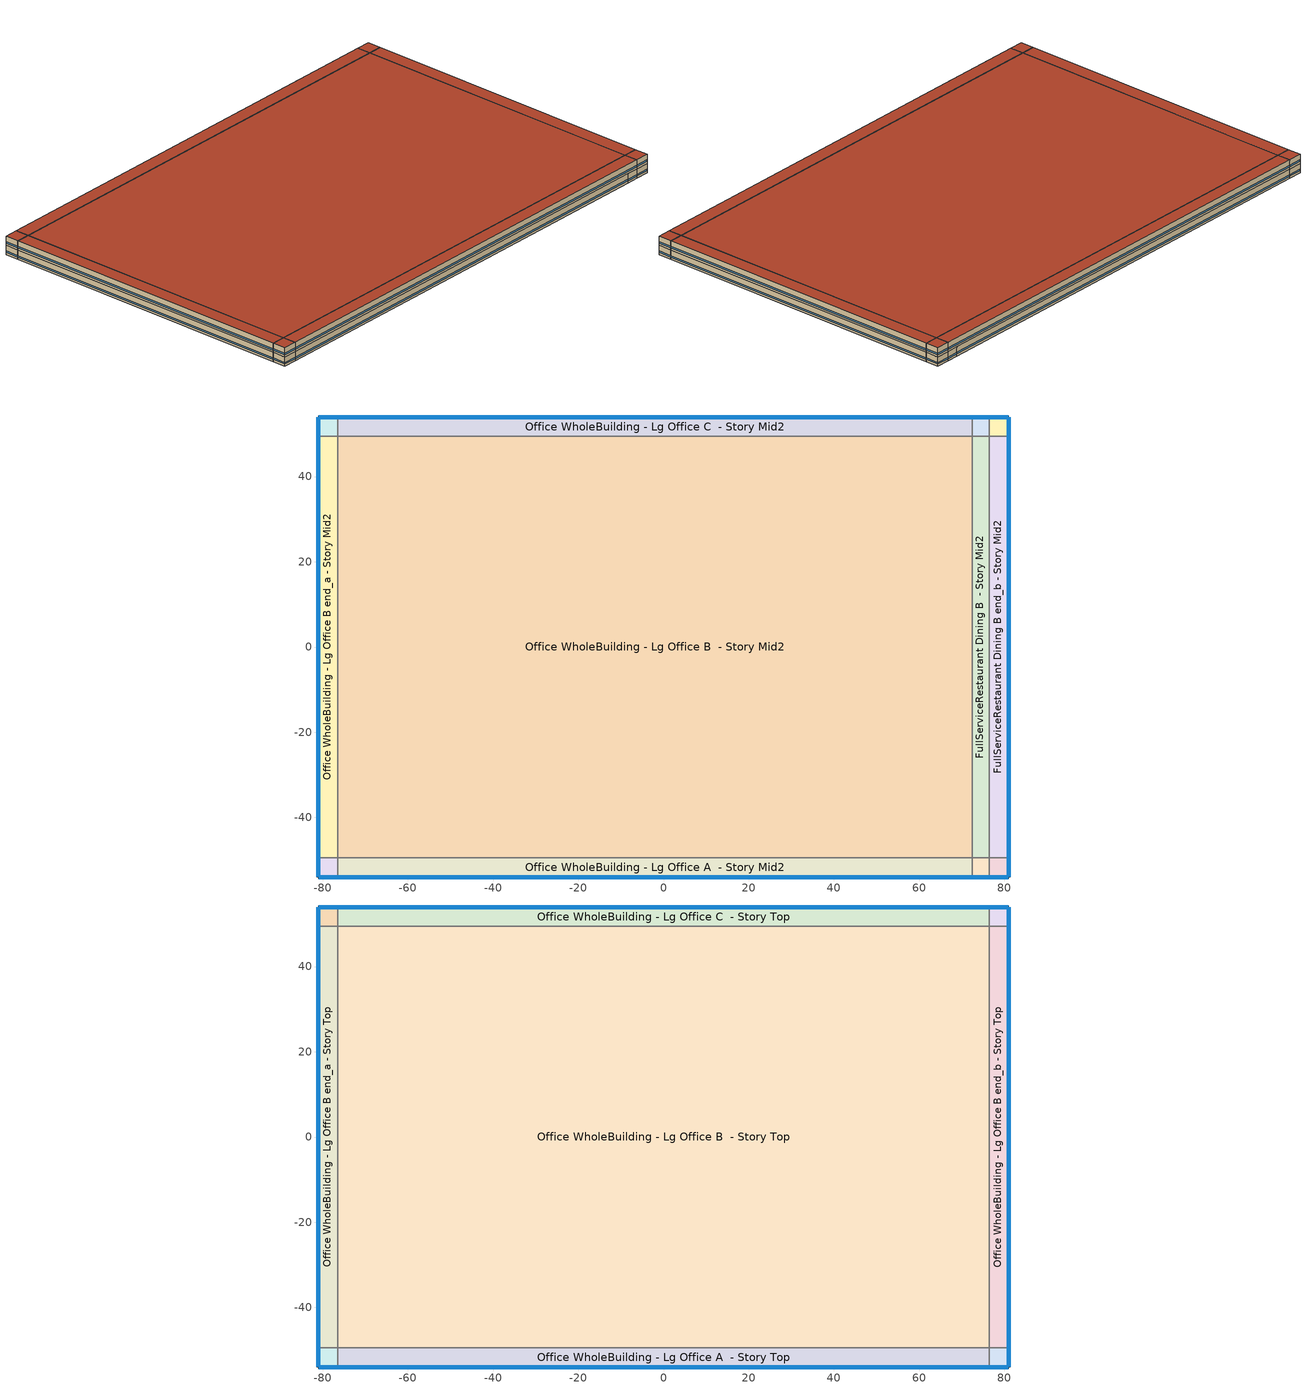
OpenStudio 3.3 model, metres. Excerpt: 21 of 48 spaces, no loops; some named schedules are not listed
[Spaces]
Office WholeBuilding - Lg Office A end_a - Story Mid2
 floor adiabatic (Typical Interior Floor): -80.94,-53.96 -80.94,-49.39 -76.37,-49.39 -76.37,-53.96 z6.1
 wall outside: -80.94,-49.39 -80.94,-53.96 -76.37,-53.96 z6.1:9.14
 wall to Office WholeBuilding - Lg Office B end_a - Story Mid2: -76.37,-49.39 -80.94,-49.39 z6.1:9.14
 wall to Office WholeBuilding - Lg Office A  - Story Mid2: -76.37,-53.96 -76.37,-49.39 z6.1:9.14
 window: -80.94,-49.41 -80.94,-53.93 / -80.91,-53.96 -76.39,-53.96 z6.86:7.32
 ceiling adiabatic (Typical Interior Ceiling): -76.37,-53.96 -76.37,-49.39 -80.94,-49.39 -80.94,-53.96 z9.14
Office WholeBuilding - Lg Office B end_a - Story Mid2
 floor adiabatic (Typical Interior Floor): -80.94,-49.39 -80.94,49.39 -76.37,49.39 -76.37,-49.39 z6.1
 wall outside: -80.94,49.39 -80.94,-49.39 z6.1:9.14
 wall to Office WholeBuilding - Lg Office C end_a - Story Mid2: -76.37,49.39 -80.94,49.39 z6.1:9.14
 wall to Office WholeBuilding - Lg Office B  - Story Mid2: -76.37,-49.39 -76.37,49.39 z6.1:9.14
 window: -80.94,49.36 -80.94,-49.36 z6.86:7.32
 ceiling adiabatic (Typical Interior Ceiling): -76.37,-49.39 -76.37,49.39 -80.94,49.39 -80.94,-49.39 z9.14
Office WholeBuilding - Lg Office C end_a - Story Mid2
 floor adiabatic (Typical Interior Floor): -80.94,49.39 -80.94,53.96 -76.37,53.96 -76.37,49.39 z6.1
 wall outside: -76.37,53.96 -80.94,53.96 -80.94,49.39 z6.1:9.14
 wall to Office WholeBuilding - Lg Office C  - Story Mid2: -76.37,49.39 -76.37,53.96 z6.1:9.14
 window: -80.94,53.93 -80.94,49.41 / -76.39,53.96 -80.91,53.96 z6.86:7.32
 ceiling adiabatic (Typical Interior Ceiling): -76.37,49.39 -76.37,53.96 -80.94,53.96 -80.94,49.39 z9.14
Office WholeBuilding - Lg Office A  - Story Mid2
 floor adiabatic (Typical Interior Floor): -76.37,-53.96 -76.37,-49.39 72.43,-49.39 72.43,-53.96 z6.1
 wall outside: -76.37,-53.96 72.43,-53.96 z6.1:9.14
 wall to Office WholeBuilding - Lg Office B  - Story Mid2: 72.43,-49.39 -76.37,-49.39 z6.1:9.14
 wall to FullServiceRestaurant Dining A  - Story Mid2: 72.43,-53.96 72.43,-49.39 z6.1:9.14
 window: -76.34,-53.96 72.4,-53.96 z6.86:7.32
 ceiling adiabatic (Typical Interior Ceiling): 72.43,-53.96 72.43,-49.39 -76.37,-49.39 -76.37,-53.96 z9.14
Office WholeBuilding - Lg Office B  - Story Mid2
 floor adiabatic (Typical Interior Floor): -76.37,-49.39 -76.37,49.39 72.43,49.39 72.43,-49.39 z6.1
 wall to Office WholeBuilding - Lg Office C  - Story Mid2: 72.43,49.39 -76.37,49.39 z6.1:9.14
 wall to FullServiceRestaurant Dining B  - Story Mid2: 72.43,-49.39 72.43,49.39 z6.1:9.14
 ceiling adiabatic (Typical Interior Ceiling): 72.43,-49.39 72.43,49.39 -76.37,49.39 -76.37,-49.39 z9.14
Office WholeBuilding - Lg Office C  - Story Mid2
 floor adiabatic (Typical Interior Floor): -76.37,49.39 -76.37,53.96 72.43,53.96 72.43,49.39 z6.1
 wall outside: 72.43,53.96 -76.37,53.96 z6.1:9.14
 wall to FullServiceRestaurant Dining C  - Story Mid2: 72.43,49.39 72.43,53.96 z6.1:9.14
 window: 72.4,53.96 -76.34,53.96 z6.86:7.32
 ceiling adiabatic (Typical Interior Ceiling): 72.43,49.39 72.43,53.96 -76.37,53.96 -76.37,49.39 z9.14
FullServiceRestaurant Dining A  - Story Mid2
 floor adiabatic (Typical Interior Floor): 72.43,-53.96 72.43,-49.39 76.37,-49.39 76.37,-53.96 z6.1
 wall outside: 72.43,-53.96 76.37,-53.96 z6.1:9.14
 wall to FullServiceRestaurant Dining B  - Story Mid2: 76.37,-49.39 72.43,-49.39 z6.1:9.14
 wall to FullServiceRestaurant Dining A end_b - Story Mid2: 76.37,-53.96 76.37,-49.39 z6.1:9.14
 window: 72.45,-53.96 76.34,-53.96 z6.86:7.32
 ceiling adiabatic (Typical Interior Ceiling): 76.37,-53.96 76.37,-49.39 72.43,-49.39 72.43,-53.96 z9.14
FullServiceRestaurant Dining B  - Story Mid2
 floor adiabatic (Typical Interior Floor): 72.43,-49.39 72.43,49.39 76.37,49.39 76.37,-49.39 z6.1
 wall to FullServiceRestaurant Dining C  - Story Mid2: 76.37,49.39 72.43,49.39 z6.1:9.14
 wall to FullServiceRestaurant Dining B end_b - Story Mid2: 76.37,-49.39 76.37,49.39 z6.1:9.14
 ceiling adiabatic (Typical Interior Ceiling): 76.37,-49.39 76.37,49.39 72.43,49.39 72.43,-49.39 z9.14
FullServiceRestaurant Dining C  - Story Mid2
 floor adiabatic (Typical Interior Floor): 72.43,49.39 72.43,53.96 76.37,53.96 76.37,49.39 z6.1
 wall outside: 76.37,53.96 72.43,53.96 z6.1:9.14
 wall to FullServiceRestaurant Dining C end_b - Story Mid2: 76.37,49.39 76.37,53.96 z6.1:9.14
 window: 76.34,53.96 72.45,53.96 z6.86:7.32
 ceiling adiabatic (Typical Interior Ceiling): 76.37,49.39 76.37,53.96 72.43,53.96 72.43,49.39 z9.14
FullServiceRestaurant Dining A end_b - Story Mid2
 floor adiabatic (Typical Interior Floor): 76.37,-53.96 76.37,-49.39 80.94,-49.39 80.94,-53.96 z6.1
 wall outside: 76.37,-53.96 80.94,-53.96 80.94,-49.39 z6.1:9.14
 wall to FullServiceRestaurant Dining B end_b - Story Mid2: 80.94,-49.39 76.37,-49.39 z6.1:9.14
 window: 80.94,-53.93 80.94,-49.41 / 76.39,-53.96 80.91,-53.96 z6.86:7.32
 ceiling adiabatic (Typical Interior Ceiling): 80.94,-53.96 80.94,-49.39 76.37,-49.39 76.37,-53.96 z9.14
FullServiceRestaurant Dining B end_b - Story Mid2
 floor adiabatic (Typical Interior Floor): 76.37,-49.39 76.37,49.39 80.94,49.39 80.94,-49.39 z6.1
 wall outside: 80.94,-49.39 80.94,49.39 z6.1:9.14
 wall to FullServiceRestaurant Dining C end_b - Story Mid2: 80.94,49.39 76.37,49.39 z6.1:9.14
 window: 80.94,-49.36 80.94,49.36 z6.86:7.32
 ceiling adiabatic (Typical Interior Ceiling): 80.94,-49.39 80.94,49.39 76.37,49.39 76.37,-49.39 z9.14
FullServiceRestaurant Dining C end_b - Story Mid2
 floor adiabatic (Typical Interior Floor): 76.37,49.39 76.37,53.96 80.94,53.96 80.94,49.39 z6.1
 wall outside: 80.94,49.39 80.94,53.96 76.37,53.96 z6.1:9.14
 window: 80.91,53.96 76.39,53.96 / 80.94,49.41 80.94,53.93 z6.86:7.32
 ceiling adiabatic (Typical Interior Ceiling): 80.94,49.39 80.94,53.96 76.37,53.96 76.37,49.39 z9.14
Office WholeBuilding - Lg Office A end_a - Story Top
 floor adiabatic (Typical Interior Floor): -80.94,-53.96 -80.94,-49.39 -76.37,-49.39 -76.37,-53.96 z9.14
 wall outside: -80.94,-49.39 -80.94,-53.96 -76.37,-53.96 z9.14:12.19
 wall to Office WholeBuilding - Lg Office B end_a - Story Top: -76.37,-49.39 -80.94,-49.39 z9.14:12.19
 wall to Office WholeBuilding - Lg Office A  - Story Top: -76.37,-53.96 -76.37,-49.39 z9.14:12.19
 window: -80.91,-53.96 -76.39,-53.96 / -80.94,-49.41 -80.94,-53.93 z9.91:10.37
 roof outside: -76.37,-53.96 -76.37,-49.39 -80.94,-49.39 -80.94,-53.96 z12.19
Office WholeBuilding - Lg Office B end_a - Story Top
 floor adiabatic (Typical Interior Floor): -80.94,-49.39 -80.94,49.39 -76.37,49.39 -76.37,-49.39 z9.14
 wall outside: -80.94,49.39 -80.94,-49.39 z9.14:12.19
 wall to Office WholeBuilding - Lg Office C end_a - Story Top: -76.37,49.39 -80.94,49.39 z9.14:12.19
 wall to Office WholeBuilding - Lg Office B  - Story Top: -76.37,-49.39 -76.37,49.39 z9.14:12.19
 window: -80.94,49.36 -80.94,-49.36 z9.91:10.36
 roof outside: -76.37,-49.39 -76.37,49.39 -80.94,49.39 -80.94,-49.39 z12.19
Office WholeBuilding - Lg Office C end_a - Story Top
 floor adiabatic (Typical Interior Floor): -80.94,49.39 -80.94,53.96 -76.37,53.96 -76.37,49.39 z9.14
 wall outside: -76.37,53.96 -80.94,53.96 -80.94,49.39 z9.14:12.19
 wall to Office WholeBuilding - Lg Office C  - Story Top: -76.37,49.39 -76.37,53.96 z9.14:12.19
 window: -80.94,53.93 -80.94,49.41 / -76.39,53.96 -80.91,53.96 z9.91:10.37
 roof outside: -76.37,49.39 -76.37,53.96 -80.94,53.96 -80.94,49.39 z12.19
Office WholeBuilding - Lg Office A  - Story Top
 floor adiabatic (Typical Interior Floor): -76.37,-53.96 -76.37,-49.39 76.37,-49.39 76.37,-53.96 z9.14
 wall outside: -76.37,-53.96 76.37,-53.96 z9.14:12.19
 wall to Office WholeBuilding - Lg Office B  - Story Top: 76.37,-49.39 -76.37,-49.39 z9.14:12.19
 wall to Office WholeBuilding - Lg Office A end_b - Story Top: 76.37,-53.96 76.37,-49.39 z9.14:12.19
 window: -76.34,-53.96 76.34,-53.96 z9.91:10.36
 roof outside: 76.37,-53.96 76.37,-49.39 -76.37,-49.39 -76.37,-53.96 z12.19
Office WholeBuilding - Lg Office B  - Story Top
 floor adiabatic (Typical Interior Floor): -76.37,-49.39 -76.37,49.39 76.37,49.39 76.37,-49.39 z9.14
 wall to Office WholeBuilding - Lg Office C  - Story Top: 76.37,49.39 -76.37,49.39 z9.14:12.19
 wall to Office WholeBuilding - Lg Office B end_b - Story Top: 76.37,-49.39 76.37,49.39 z9.14:12.19
 roof outside: 76.37,-49.39 76.37,49.39 -76.37,49.39 -76.37,-49.39 z12.19
Office WholeBuilding - Lg Office C  - Story Top
 floor adiabatic (Typical Interior Floor): -76.37,49.39 -76.37,53.96 76.37,53.96 76.37,49.39 z9.14
 wall outside: 76.37,53.96 -76.37,53.96 z9.14:12.19
 wall to Office WholeBuilding - Lg Office C end_b - Story Top: 76.37,49.39 76.37,53.96 z9.14:12.19
 window: 76.34,53.96 -76.34,53.96 z9.91:10.36
 roof outside: 76.37,49.39 76.37,53.96 -76.37,53.96 -76.37,49.39 z12.19
Office WholeBuilding - Lg Office A end_b - Story Top
 floor adiabatic (Typical Interior Floor): 76.37,-53.96 76.37,-49.39 80.94,-49.39 80.94,-53.96 z9.14
 wall outside: 76.37,-53.96 80.94,-53.96 80.94,-49.39 z9.14:12.19
 wall to Office WholeBuilding - Lg Office B end_b - Story Top: 80.94,-49.39 76.37,-49.39 z9.14:12.19
 window: 76.39,-53.96 80.91,-53.96 / 80.94,-53.93 80.94,-49.41 z9.91:10.37
 roof outside: 80.94,-53.96 80.94,-49.39 76.37,-49.39 76.37,-53.96 z12.19
Office WholeBuilding - Lg Office B end_b - Story Top
 floor adiabatic (Typical Interior Floor): 76.37,-49.39 76.37,49.39 80.94,49.39 80.94,-49.39 z9.14
 wall outside: 80.94,-49.39 80.94,49.39 z9.14:12.19
 wall to Office WholeBuilding - Lg Office C end_b - Story Top: 80.94,49.39 76.37,49.39 z9.14:12.19
 window: 80.94,-49.36 80.94,49.36 z9.91:10.36
 roof outside: 80.94,-49.39 80.94,49.39 76.37,49.39 76.37,-49.39 z12.19
Office WholeBuilding - Lg Office C end_b - Story Top
 floor adiabatic (Typical Interior Floor): 76.37,49.39 76.37,53.96 80.94,53.96 80.94,49.39 z9.14
 wall outside: 80.94,49.39 80.94,53.96 76.37,53.96 z9.14:12.19
 window: 80.94,49.41 80.94,53.93 / 80.91,53.96 76.39,53.96 z9.91:10.37
 roof outside: 80.94,49.39 80.94,53.96 76.37,53.96 76.37,49.39 z12.19
[Site]
Buffalo Niagara Intl Ap_NY_USA: Latitude {deg}=42.93; Longitude {deg}=-78.73; Time Zone {hr}=-5; Elevation {m}=215; Terrain=City
[Site:WaterMainsTemperature]
Calculation Method=Correlation; Annual Average Outdoor Air Temperature {C}=8.96667; Maximum Difference In Monthly Average Outdoor Air Temperatures {deltaC}=26.2
[SizingPeriod:DesignDay] Barometric Pressure {Pa}=98769; Rain Indicator=No; Snow Indicator=No; Day of Month=21; Daylight Saving Time Indicator=No; Humidity Condition Type=Wetbulb; Dry-Bulb Temperature Range Modifier Type=DefaultMultipliers
Name | Maximum Dry-Bulb Temperature {C} | Daily Dry-Bulb Temperature Range {deltaC} | Wind Speed {m/s} | Wind Direction {deg} | Month | Day Type | Wetbulb or DewPoint at Maximum Dry-Bulb {C} | Solar Model Indicator | ASHRAE Clear Sky Optical Depth for Beam Irradiance | ASHRAE Clear Sky Optical Depth for Diffuse Irradiance | Sky Clearness
Buffalo Niagara Intl Ap Ann Clg .4% Condns DB=>MWB 1 | 30.3 | 9.3 | 5.7 | 240 | 7 | SummerDesignDay | 21.8 | ASHRAETau | 0.462 | 2.001
Buffalo Niagara Intl Ap Ann Clg .4% Condns WB=>MDB 1 | 27.8 | 9.3 | 5.7 | 240 | 7 | SummerDesignDay | 23.8 | ASHRAETau | 0.462 | 2.001
Buffalo Niagara Intl Ap Ann Htg 99.6% Condns DB 1 | -16.3 | 0 | 5.1 | 270 | 1 | WinterDesignDay | -16.3 | ASHRAEClearSky |  |  | 0
[ClimateZones]
Climate Zone Institution Name 1=ASHRAE; Climate Zone Document Name 1=ANSI/ASHRAE Standard 169; Climate Zone Document Year 1=2006; Climate Zone Value 1=6A
[Building]
90.1-2013|LargeOffice|FullServiceRestaurant: Default Construction Set=Res 90.1-2013 - Office - ASHRAE 169-2013-6A; Standards Building Type=Office
[Site:GroundTemperature:FCfactorMethod]
January Ground Temperature {C}=7.4; February Ground Temperature {C}=-0; March Ground Temperature {C}=-7.6; April Ground Temperature {C}=-12.6; May Ground Temperature {C}=-7.7; June Ground Temperature {C}=0.3; July Ground Temperature {C}=7; August Ground Temperature {C}=14.2; September Ground Temperature {C}=19.2; October Ground Temperature {C}=20.9; November Ground Temperature {C}=20; December Ground Temperature {C}=15.4
[DefaultConstructionSet]
Res 90.1-2013 - Office - ASHRAE 169-2013-6A: Default Exterior Surface Constructions=Default Surface Constructions 1; Default Interior Surface Constructions=Default Surface Constructions 2; Default Ground Contact Surface Constructions=Default Surface Constructions 3; Default Exterior SubSurface Constructions=Default Sub Surface Constructions 1; Default Interior SubSurface Constructions=Default Sub Surface Constructions 2; Interior Partition Construction=Typical Interior Partition
[DefaultSurfaceConstructions]
Name | Floor Construction | Wall Construction | Roof Ceiling Construction
Default Surface Constructions 1 | Typical Insulated Exterior Mass Floor R-19.61 | Typical Insulated Exterior Mass Wall R-12.5 | Typical IEAD Roof R-31.25
Default Surface Constructions 2 | Typical Interior Floor | Typical Interior Wall | Typical Interior Ceiling
Default Surface Constructions 3 | Typical Insulated Carpeted 8in Slab Floor | Typical Insulated Basement Mass Wall
[Construction]
Typical Insulated Exterior Mass Floor R-19.61: Typical Insulation R-17.04, 4 in. Normalweight Concrete Floor, Typical Carpet Pad
Typical Insulated Exterior Mass Wall R-12.5: 1IN Stucco, 8IN CONCRETE HW RefBldg, Typical Insulation R-10.11, 1/2IN Gypsum
Typical IEAD Roof R-31.25: Roof Membrane, Typical Insulation R-30.13, Metal Roof Surface
Typical Interior Floor: 100mm Normalweight concrete floor, CP02 CARPET PAD
Typical Interior Wall: G01 13mm gypsum board, G01 13mm gypsum board
Typical Interior Ceiling: CP02 CARPET PAD, 100mm Normalweight concrete floor
Typical Insulated Carpeted 8in Slab Floor: 8 in. Normalweight Concrete Floor, Typical Carpet Pad
Typical Insulated Basement Mass Wall: 8 in. Concrete Block Basement Wall
U 0.48 SHGC 0.40 Dbl Ref-D Clr 6mm/13mm: REF D CLEAR 6MM, AIR 13MM, CLEAR 6MM
Typical Insulated Metal Door R-2.0: F08 Metal surface, Typical Insulation R-1.15
U 0.44 SHGC 0.26 Dbl Ref-B-H Clr 6mm/13mm Air: REF B CLEAR HI 6MM, AIR 13MM, CLEAR 6MM
Typical Overhead Door R-2.0: Typical Insulation R-1.15 1
Window_U_0.50_SHGC_0.40_Skylight_Frame_Width_0.430_in: Glass_2052_LayerAvg, Gap_1_W_0_0038, Glass_2027F_LayerAvg
Typical Interior Window: Clear 3mm
Typical Interior Door; Typical Interior Partition: G05 25mm wood
InteriorFurnishings 1: Std Wood 6inch 1
[Material:NoMass] Roughness=Smooth; Thermal Absorptance=0.9; Solar Absorptance=0.7
Name | Thermal Resistance {m2-K/W} | Visible Absorptance
Typical Insulation R-17.04 | 3.00072 | 0.7
Typical Carpet Pad; CP02 CARPET PAD | 0.21648 | 0.8
Typical Insulation R-10.11 | 1.78074 | 0.7
Typical Insulation R-30.13 | 5.30668 | 0.7
Typical Insulation R-1.15 | 0.202509 | 0.7
Typical Insulation R-1.15 1 | 0.202527 | 0.7
[Material] Thermal Absorptance=0.9
Name | Roughness | Thickness {m} | Conductivity {W/m-K} | Density {kg/m3} | Specific Heat {J/kg-K} | Solar Absorptance | Visible Absorptance
4 in. Normalweight Concrete Floor | MediumRough | 0.1016 | 2.31 | 2322 | 832 | 0.7 | 0.7
1IN Stucco | Smooth | 0.0253 | 0.6918 | 1858 | 837 | 0.7 | 0.92
8IN CONCRETE HW RefBldg | Rough | 0.2032 | 1.311 | 2240 | 836.8 | 0.7 | 0.7
1/2IN Gypsum | Smooth | 0.0127 | 0.16 | 784.9 | 830 | 0.4 | 0.4
Roof Membrane | VeryRough | 0.0095 | 0.16 | 1121.29 | 1460 | 0.7 | 0.7
Metal Roof Surface; F08 Metal surface | Smooth | 0.0008 | 45.28 | 7824 | 500 | 0.7 | 0.7
100mm Normalweight concrete floor | MediumRough | 0.1016 | 2.31045 | 2322 | 832.557 | 0.7 | 0.7
G01 13mm gypsum board | Smooth | 0.0127 | 0.160031 | 800.001 | 1090.73 | 0.7 | 0.5
8 in. Normalweight Concrete Floor | MediumRough | 0.2032 | 2.31 | 2322 | 832 | 0.7 | 0.7
8 in. Concrete Block Basement Wall | MediumRough | 0.2032 | 1.326 | 1842 | 912 | 0.7 | 0.7
G05 25mm wood | MediumSmooth | 0.0254 | 0.15 | 608 | 1630 | 0.5 | 0.5
Std Wood 6inch 1 | MediumSmooth | 0.15 | 0.12 | 540 | 1210 | 0.7 | 0.7
[DefaultSubSurfaceConstructions]
Name | Fixed Window Construction | Operable Window Construction | Door Construction | Glass Door Construction | Overhead Door Construction | Skylight Construction | Tubular Daylight Dome Construction | Tubular Daylight Diffuser Construction
Default Sub Surface Constructions 1 | U 0.48 SHGC 0.40 Dbl Ref-D Clr 6mm/13mm | U 0.48 SHGC 0.40 Dbl Ref-D Clr 6mm/13mm | Typical Insulated Metal Door R-2.0 | U 0.44 SHGC 0.26 Dbl Ref-B-H Clr 6mm/13mm Air | Typical Overhead Door R-2.0 | Window_U_0.50_SHGC_0.40_Skylight_Frame_Width_0.430_in | Typical Interior Window | Typical Interior Window
Default Sub Surface Constructions 2 | Typical Interior Window | Typical Interior Window | Typical Interior Door
[WindowMaterial:Glazing] Optical Data Type=SpectralAverage; Infrared Transmittance at Normal Incidence=0; Dirt Correction Factor for Solar and Visible Transmittance=1; Solar Diffusing=No
Name | Thickness {m} | Solar Transmittance at Normal Incidence | Front Side Solar Reflectance at Normal Incidence | Back Side Solar Reflectance at Normal Incidence | Visible Transmittance at Normal Incidence | Front Side Visible Reflectance at Normal Incidence | Back Side Visible Reflectance at Normal Incidence | Front Side Infrared Hemispherical Emissivity | Back Side Infrared Hemispherical Emissivity | Conductivity {W/m-K}
REF D CLEAR 6MM | 0.006 | 0.429 | 0.308 | 0.379 | 0.334 | 0.453 | 0.505 | 0.84 | 0.82 | 0.9
CLEAR 6MM | 0.006 | 0.775 | 0.071 | 0.071 | 0.881 | 0.08 | 0.08 | 0.84 | 0.84 | 0.9
REF B CLEAR HI 6MM | 0.006 | 0.24 | 0.16 | 0.32 | 0.3 | 0.16 | 0.29 | 0.84 | 0.6 | 0.9
Glass_2052_LayerAvg | 0.00837 | 0.507767 | 0.054228 | 0.0544931 | 0.586833 | 0.05805 | 0.058397 | 0.84 | 0.84 | 1
Glass_2027F_LayerAvg | 0.004 | 0.369744 | 0.470069 | 0.340935 | 0.765222 | 0.0546 | 0.073741 | 0.03675 | 0.84 | 1
Clear 3mm | 0.003 | 0.837 | 0.075 | 0.075 | 0.898 | 0.081 | 0.081 | 0.84 | 0.84 | 0.9
[WindowMaterial:Gas] Gas Type=Air
Name | Thickness {m}
AIR 13MM | 0.0127
Gap_1_W_0_0038 | 0.0038
[SpaceType]
Name | Default Schedule Set | Design Specification Outdoor Air Object | Standards Building Type | Standards Space Type
Office WholeBuilding - Lg Office - 90.1-2013 | Office WholeBuilding - Lg Office Schedule Set | Office WholeBuilding - Lg Office Ventilation | Office | WholeBuilding - Lg Office
FullServiceRestaurant Dining - 90.1-2013 | FullServiceRestaurant Dining Schedule Set | FullServiceRestaurant Dining Ventilation | FullServiceRestaurant | Dining
[BuildingStory] Nominal Floor to Floor Height {m}=3.048
Name | Nominal Z Coordinate {m}
Story Mid2 | 6.096
Story Top | 9.144
[Space]
Name | Space Type | Building Story | Thermal Zone
Office WholeBuilding - Lg Office A end_a - Story Mid2 | Office WholeBuilding - Lg Office - 90.1-2013 | Story Mid2 | Zone Office WholeBuilding - Lg Office A end_a - Story Mid2
Office WholeBuilding - Lg Office B end_a - Story Mid2 | Office WholeBuilding - Lg Office - 90.1-2013 | Story Mid2 | Zone Office WholeBuilding - Lg Office B end_a - Story Mid2
Office WholeBuilding - Lg Office C end_a - Story Mid2 | Office WholeBuilding - Lg Office - 90.1-2013 | Story Mid2 | Zone Office WholeBuilding - Lg Office C end_a - Story Mid2
Office WholeBuilding - Lg Office A  - Story Mid2 | Office WholeBuilding - Lg Office - 90.1-2013 | Story Mid2 | Zone Office WholeBuilding - Lg Office A  - Story Mid2
Office WholeBuilding - Lg Office B  - Story Mid2 | Office WholeBuilding - Lg Office - 90.1-2013 | Story Mid2 | Zone Office WholeBuilding - Lg Office B  - Story Mid2
Office WholeBuilding - Lg Office C  - Story Mid2 | Office WholeBuilding - Lg Office - 90.1-2013 | Story Mid2 | Zone Office WholeBuilding - Lg Office C  - Story Mid2
FullServiceRestaurant Dining A  - Story Mid2 | FullServiceRestaurant Dining - 90.1-2013 | Story Mid2 | Zone FullServiceRestaurant Dining A  - Story Mid2
FullServiceRestaurant Dining B  - Story Mid2 | FullServiceRestaurant Dining - 90.1-2013 | Story Mid2 | Zone FullServiceRestaurant Dining B  - Story Mid2
FullServiceRestaurant Dining C  - Story Mid2 | FullServiceRestaurant Dining - 90.1-2013 | Story Mid2 | Zone FullServiceRestaurant Dining C  - Story Mid2
FullServiceRestaurant Dining A end_b - Story Mid2 | FullServiceRestaurant Dining - 90.1-2013 | Story Mid2 | Zone FullServiceRestaurant Dining A end_b - Story Mid2
FullServiceRestaurant Dining B end_b - Story Mid2 | FullServiceRestaurant Dining - 90.1-2013 | Story Mid2 | Zone FullServiceRestaurant Dining B end_b - Story Mid2
FullServiceRestaurant Dining C end_b - Story Mid2 | FullServiceRestaurant Dining - 90.1-2013 | Story Mid2 | Zone FullServiceRestaurant Dining C end_b - Story Mid2
Office WholeBuilding - Lg Office A end_a - Story Top | Office WholeBuilding - Lg Office - 90.1-2013 | Story Top | Zone Office WholeBuilding - Lg Office A end_a - Story Top
Office WholeBuilding - Lg Office B end_a - Story Top | Office WholeBuilding - Lg Office - 90.1-2013 | Story Top | Zone Office WholeBuilding - Lg Office B end_a - Story Top
Office WholeBuilding - Lg Office C end_a - Story Top | Office WholeBuilding - Lg Office - 90.1-2013 | Story Top | Zone Office WholeBuilding - Lg Office C end_a - Story Top
Office WholeBuilding - Lg Office A  - Story Top | Office WholeBuilding - Lg Office - 90.1-2013 | Story Top | Zone Office WholeBuilding - Lg Office A  - Story Top
Office WholeBuilding - Lg Office B  - Story Top | Office WholeBuilding - Lg Office - 90.1-2013 | Story Top | Zone Office WholeBuilding - Lg Office B  - Story Top
Office WholeBuilding - Lg Office C  - Story Top | Office WholeBuilding - Lg Office - 90.1-2013 | Story Top | Zone Office WholeBuilding - Lg Office C  - Story Top
Office WholeBuilding - Lg Office A end_b - Story Top | Office WholeBuilding - Lg Office - 90.1-2013 | Story Top | Zone Office WholeBuilding - Lg Office A end_b - Story Top
Office WholeBuilding - Lg Office B end_b - Story Top | Office WholeBuilding - Lg Office - 90.1-2013 | Story Top | Zone Office WholeBuilding - Lg Office B end_b - Story Top
Office WholeBuilding - Lg Office C end_b - Story Top | Office WholeBuilding - Lg Office - 90.1-2013 | Story Top | Zone Office WholeBuilding - Lg Office C end_b - Story Top
[ThermalZone] Multiplier=1; Use Ideal Air Loads=No
Name | Thermostat | Primary Daylighting Control | Fraction of Zone Controlled by Primary Daylighting Control | Secondary Daylighting Control | Fraction of Zone Controlled by Secondary Daylighting Control
Zone Office WholeBuilding - Lg Office A end_a - Story Mid2 | Office WholeBuilding - Lg Office - 90.1-2013 Thermostat 2
Zone Office WholeBuilding - Lg Office B end_a - Story Mid2 | Office WholeBuilding - Lg Office - 90.1-2013 Thermostat 7 | Office WholeBuilding - Lg Office B end_a - Story Mid2 Daylt Sensor 1 | 0.181 | Office WholeBuilding - Lg Office B end_a - Story Mid2 Daylt Sensor 2 | 0.085
Zone Office WholeBuilding - Lg Office C end_a - Story Mid2 | Office WholeBuilding - Lg Office - 90.1-2013 Thermostat 12
Zone Office WholeBuilding - Lg Office A  - Story Mid2 | Office WholeBuilding - Lg Office - 90.1-2013 Thermostat | Office WholeBuilding - Lg Office A  - Story Mid2 Daylt Sensor 1 | 0.181 | Office WholeBuilding - Lg Office A  - Story Mid2 Daylt Sensor 2 | 0.085
Zone Office WholeBuilding - Lg Office B  - Story Mid2 | Office WholeBuilding - Lg Office - 90.1-2013 Thermostat 5
Zone Office WholeBuilding - Lg Office C  - Story Mid2 | Office WholeBuilding - Lg Office - 90.1-2013 Thermostat 10 | Office WholeBuilding - Lg Office C  - Story Mid2 Daylt Sensor 1 | 0.181 | Office WholeBuilding - Lg Office C  - Story Mid2 Daylt Sensor 2 | 0.085
Zone FullServiceRestaurant Dining A  - Story Mid2 | FullServiceRestaurant Dining - 90.1-2013 Thermostat 2
Zone FullServiceRestaurant Dining B  - Story Mid2 | FullServiceRestaurant Dining - 90.1-2013 Thermostat 9
Zone FullServiceRestaurant Dining C  - Story Mid2 | FullServiceRestaurant Dining - 90.1-2013 Thermostat 16
Zone FullServiceRestaurant Dining A end_b - Story Mid2 | FullServiceRestaurant Dining - 90.1-2013 Thermostat 6
Zone FullServiceRestaurant Dining B end_b - Story Mid2 | FullServiceRestaurant Dining - 90.1-2013 Thermostat 13 | FullServiceRestaurant Dining B end_b - Story Mid2 Daylt Sensor 1 | 0.267 | FullServiceRestaurant Dining B end_b - Story Mid2 Daylt Sensor 2 | 0.267
Zone FullServiceRestaurant Dining C end_b - Story Mid2 | FullServiceRestaurant Dining - 90.1-2013 Thermostat 20
Zone Office WholeBuilding - Lg Office A end_a - Story Top | Office WholeBuilding - Lg Office - 90.1-2013 Thermostat 3
Zone Office WholeBuilding - Lg Office B end_a - Story Top | Office WholeBuilding - Lg Office - 90.1-2013 Thermostat 8 | Office WholeBuilding - Lg Office B end_a - Story Top Daylt Sensor 1 | 0.181 | Office WholeBuilding - Lg Office B end_a - Story Top Daylt Sensor 2 | 0.085
Zone Office WholeBuilding - Lg Office C end_a - Story Top | Office WholeBuilding - Lg Office - 90.1-2013 Thermostat 13
Zone Office WholeBuilding - Lg Office A  - Story Top | Office WholeBuilding - Lg Office - 90.1-2013 Thermostat 1 | Office WholeBuilding - Lg Office A  - Story Top Daylt Sensor 1 | 0.181 | Office WholeBuilding - Lg Office A  - Story Top Daylt Sensor 2 | 0.085
Zone Office WholeBuilding - Lg Office B  - Story Top | Office WholeBuilding - Lg Office - 90.1-2013 Thermostat 6
Zone Office WholeBuilding - Lg Office C  - Story Top | Office WholeBuilding - Lg Office - 90.1-2013 Thermostat 11 | Office WholeBuilding - Lg Office C  - Story Top Daylt Sensor 1 | 0.181 | Office WholeBuilding - Lg Office C  - Story Top Daylt Sensor 2 | 0.085
Zone Office WholeBuilding - Lg Office A end_b - Story Top | Office WholeBuilding - Lg Office - 90.1-2013 Thermostat 4
Zone Office WholeBuilding - Lg Office B end_b - Story Top | Office WholeBuilding - Lg Office - 90.1-2013 Thermostat 9 | Office WholeBuilding - Lg Office B end_b - Story Top Daylt Sensor 1 | 0.181 | Office WholeBuilding - Lg Office B end_b - Story Top Daylt Sensor 2 | 0.085
Zone Office WholeBuilding - Lg Office C end_b - Story Top | Office WholeBuilding - Lg Office - 90.1-2013 Thermostat 14
[People:Definition] Number of People Calculation Method=People/Area; Fraction Radiant=0.3; Enable ASHRAE 55 Comfort Warnings=Yes; Mean Radiant Temperature Calculation Type=ZoneAveraged; Thermal Comfort Model Type 1=Fanger
Name | People per Space Floor Area {person/m2}
FullServiceRestaurant Dining People Definition | 0.753474
Office WholeBuilding - Lg Office People Definition | 0.0538196
[People] Work Efficiency Schedule=Work Efficiency Schedule; Clothing Insulation Schedule=Clothing Schedule; Air Velocity Schedule=Air Velocity Schedule; Multiplier=1
Name | People Definition | Space or SpaceType
FullServiceRestaurant Dining People | FullServiceRestaurant Dining People Definition | FullServiceRestaurant Dining - 90.1-2013
Office WholeBuilding - Lg Office People | Office WholeBuilding - Lg Office People Definition | Office WholeBuilding - Lg Office - 90.1-2013
[Lights:Definition] Design Level Calculation Method=Watts/Area; Fraction Radiant=0.7; Fraction Visible=0.2; Return Air Fraction=0
Name | Watts per Space Floor Area {W/m2}
FullServiceRestaurant Dining Lights Definition | 9.57988
Office WholeBuilding - Lg Office Lights Definition | 8.82641
[Lights] Fraction Replaceable=1
Name | Lights Definition | Space or SpaceType
FullServiceRestaurant Dining Lights | FullServiceRestaurant Dining Lights Definition | FullServiceRestaurant Dining - 90.1-2013
Office WholeBuilding - Lg Office Lights | Office WholeBuilding - Lg Office Lights Definition | Office WholeBuilding - Lg Office - 90.1-2013
[ElectricEquipment:Definition] Design Level Calculation Method=Watts/Area; Fraction Lost=0
Name | Watts per Space Floor Area {W/m2} | Fraction Latent | Fraction Radiant
FullServiceRestaurant Dining Elec Equip Definition | 64.9279 | 0.25 | 0.3
Office WholeBuilding - Lg Office Elec Equip Definition | 8.07007 | 0 | 0.5
[ElectricEquipment]
Name | Electric Equipment Definition | Space or SpaceType
FullServiceRestaurant Dining Elec Equip | FullServiceRestaurant Dining Elec Equip Definition | FullServiceRestaurant Dining - 90.1-2013
Office WholeBuilding - Lg Office Elec Equip | Office WholeBuilding - Lg Office Elec Equip Definition | Office WholeBuilding - Lg Office - 90.1-2013
[DesignSpecification:OutdoorAir] Outdoor Air Method=Sum
Name | Outdoor Air Flow per Person {m3/s-person} | Outdoor Air Flow per Floor Area {m3/s-m2}
FullServiceRestaurant Dining Ventilation | 0.00353961 | 0.0009144
Office WholeBuilding - Lg Office Ventilation |  | 0.0004318
[DefaultScheduleSet]
Name | Number of People Schedule | People Activity Level Schedule | Lighting Schedule | Electric Equipment Schedule | Infiltration Schedule
FullServiceRestaurant Dining Schedule Set | RestaurantSitDown BLDG_OCC_SCH | RestaurantSitDown ACTIVITY_SCH | RestaurantSitDown BLDG_LIGHT_DINING_SCH_2013 | RestaurantSitDown BLDG_EQUIP_SCH | RestaurantSitDown INFIL_HALF_ON_SCH
Office WholeBuilding - Lg Office Schedule Set | OfficeLarge BLDG_OCC_SCH | OfficeLarge ACTIVITY_SCH | OfficeLarge BLDG_LIGHT_SCH_2013 | OfficeLarge BLDG_EQUIP_SCH | OfficeLarge INFIL_SCH_PNNL
[SpaceInfiltration:DesignFlowRate] Schedule=Always On Discrete; Design Flow Rate Calculation Method=Flow/ExteriorArea; Constant Term Coefficient=0; Temperature Term Coefficient=0; Velocity Term Coefficient=0.224; Velocity Squared Term Coefficient=0
Name | Space or SpaceType | Flow per Exterior Surface Area {m3/s-m2}
FullServiceRestaurant Dining A  - Story Mid2 Infiltration | FullServiceRestaurant Dining A  - Story Mid2 | 0.000569573
FullServiceRestaurant Dining A end_b - Story Mid2 Infiltration | FullServiceRestaurant Dining A end_b - Story Mid2 | 0.000569573
FullServiceRestaurant Dining B end_b - Story Mid2 Infiltration | FullServiceRestaurant Dining B end_b - Story Mid2 | 0.000569573
FullServiceRestaurant Dining C  - Story Mid2 Infiltration | FullServiceRestaurant Dining C  - Story Mid2 | 0.000569573
FullServiceRestaurant Dining C end_b - Story Mid2 Infiltration | FullServiceRestaurant Dining C end_b - Story Mid2 | 0.000569573
Office WholeBuilding - Lg Office A  - Story Mid2 Infiltration | Office WholeBuilding - Lg Office A  - Story Mid2 | 0.000569573
Office WholeBuilding - Lg Office A  - Story Top Infiltration | Office WholeBuilding - Lg Office A  - Story Top | 0.000227829
Office WholeBuilding - Lg Office A end_a - Story Mid2 Infiltration | Office WholeBuilding - Lg Office A end_a - Story Mid2 | 0.000569573
Office WholeBuilding - Lg Office A end_a - Story Top Infiltration | Office WholeBuilding - Lg Office A end_a - Story Top | 0.000325471
Office WholeBuilding - Lg Office A end_b - Story Top Infiltration | Office WholeBuilding - Lg Office A end_b - Story Top | 0.000325471
Office WholeBuilding - Lg Office B end_a - Story Mid2 Infiltration | Office WholeBuilding - Lg Office B end_a - Story Mid2 | 0.000569573
Office WholeBuilding - Lg Office B end_a - Story Top Infiltration | Office WholeBuilding - Lg Office B end_a - Story Top | 0.000227829
Office WholeBuilding - Lg Office B end_b - Story Top Infiltration | Office WholeBuilding - Lg Office B end_b - Story Top | 0.000227829
Office WholeBuilding - Lg Office C  - Story Mid2 Infiltration | Office WholeBuilding - Lg Office C  - Story Mid2 | 0.000569573
Office WholeBuilding - Lg Office C  - Story Top Infiltration | Office WholeBuilding - Lg Office C  - Story Top | 0.000227829
Office WholeBuilding - Lg Office C end_a - Story Mid2 Infiltration | Office WholeBuilding - Lg Office C end_a - Story Mid2 | 0.000569573
Office WholeBuilding - Lg Office C end_a - Story Top Infiltration | Office WholeBuilding - Lg Office C end_a - Story Top | 0.000325471
Office WholeBuilding - Lg Office C end_b - Story Top Infiltration | Office WholeBuilding - Lg Office C end_b - Story Top | 0.000325471
[Exterior:Lights:Definition]
Name | Design Level {W}
Parking Areas and Drives Def (W/ft^2) | 0.1
Building Facades Def (W/ft^2) | 0.15
Main Entries Def (W/ft) | 30
Other Doors Def (W/ft) | 20
[Exterior:Lights] Control Option=AstronomicalClock
Name | Exterior Lights Definition | Schedule | Multiplier
Parking Areas and Drives | Parking Areas and Drives Def (W/ft^2) | Schedule Ruleset 2 | 1.76885e+06
Building Facades | Building Facades Def (W/ft^2) | Schedule Ruleset 1 | 17703.4
Main Entries | Main Entries Def (W/ft) | Schedule Ruleset 2 | 75.2184
Other Doors | Other Doors Def (W/ft) | Schedule Ruleset 2 | 225.6552
[Daylighting:Control] Position Z-Coordinate {m}=0.762; Lighting Control Type=Stepped; Minimum Input Power Fraction for Continuous Dimming Control=0.3; Minimum Light Output Fraction for Continuous Dimming Control=0.2; Number of Stepped Control Steps=3; Probability Lighting will be Reset When Needed in Manual Stepped Control=1; Maximum Allowable Discomfort Glare Index=22
Name | Space | Position X-Coordinate {m} | Position Y-Coordinate {m} | Illuminance Setpoint {lux}
FullServiceRestaurant Dining B end_b - Story Mid2 Daylt Sensor 1 | FullServiceRestaurant Dining B end_b - Story Mid2 | 3.76717 | 49.3879 | 215
FullServiceRestaurant Dining B end_b - Story Mid2 Daylt Sensor 2 | FullServiceRestaurant Dining B end_b - Story Mid2 | 2.95015 | 49.3879 | 215
Office WholeBuilding - Lg Office A  - Story Mid2 Daylt Sensor 1 | Office WholeBuilding - Lg Office A  - Story Mid2 | 74.3965 | 0.804775 | 377
Office WholeBuilding - Lg Office A  - Story Mid2 Daylt Sensor 2 | Office WholeBuilding - Lg Office A  - Story Mid2 | 74.3965 | 1.62174 | 377
Office WholeBuilding - Lg Office A  - Story Top Daylt Sensor 1 | Office WholeBuilding - Lg Office A  - Story Top | 76.3679 | 0.804772 | 377
Office WholeBuilding - Lg Office A  - Story Top Daylt Sensor 2 | Office WholeBuilding - Lg Office A  - Story Top | 76.3679 | 1.62174 | 377
Office WholeBuilding - Lg Office B end_a - Story Mid2 Daylt Sensor 1 | Office WholeBuilding - Lg Office B end_a - Story Mid2 | 0.804827 | 49.3879 | 377
Office WholeBuilding - Lg Office B end_a - Story Mid2 Daylt Sensor 2 | Office WholeBuilding - Lg Office B end_a - Story Mid2 | 1.62185 | 49.3879 | 377
Office WholeBuilding - Lg Office B end_a - Story Top Daylt Sensor 1 | Office WholeBuilding - Lg Office B end_a - Story Top | 0.804827 | 49.3879 | 377
Office WholeBuilding - Lg Office B end_a - Story Top Daylt Sensor 2 | Office WholeBuilding - Lg Office B end_a - Story Top | 1.62185 | 49.3879 | 377
Office WholeBuilding - Lg Office B end_b - Story Top Daylt Sensor 1 | Office WholeBuilding - Lg Office B end_b - Story Top | 3.76717 | 49.3879 | 377
Office WholeBuilding - Lg Office B end_b - Story Top Daylt Sensor 2 | Office WholeBuilding - Lg Office B end_b - Story Top | 2.95015 | 49.3879 | 377
Office WholeBuilding - Lg Office C  - Story Mid2 Daylt Sensor 1 | Office WholeBuilding - Lg Office C  - Story Mid2 | 74.3965 | 3.76722 | 377
Office WholeBuilding - Lg Office C  - Story Mid2 Daylt Sensor 2 | Office WholeBuilding - Lg Office C  - Story Mid2 | 74.3965 | 2.95026 | 377
Office WholeBuilding - Lg Office C  - Story Top Daylt Sensor 1 | Office WholeBuilding - Lg Office C  - Story Top | 76.3679 | 3.76723 | 377
Office WholeBuilding - Lg Office C  - Story Top Daylt Sensor 2 | Office WholeBuilding - Lg Office C  - Story Top | 76.3679 | 2.95026 | 377
[ThermostatSetpoint:DualSetpoint]
Name | Heating Setpoint Temperature Schedule | Cooling Setpoint Temperature Schedule
FullServiceRestaurant Dining - 90.1-2013 Thermostat 2; FullServiceRestaurant Dining - 90.1-2013 Thermostat 6; FullServiceRestaurant Dining - 90.1-2013 Thermostat 9; FullServiceRestaurant Dining - 90.1-2013 Thermostat 13; FullServiceRestaurant Dining - 90.1-2013 Thermostat 16; FullServiceRestaurant Dining - 90.1-2013 Thermostat 20 | RestaurantSitDown HTGSETP_SCH_NO_OPTIMUM | RestaurantSitDown CLGSETP_SCH_NO_OPTIMUM
Office WholeBuilding - Lg Office - 90.1-2013 Thermostat; Office WholeBuilding - Lg Office - 90.1-2013 Thermostat 1; Office WholeBuilding - Lg Office - 90.1-2013 Thermostat 2; Office WholeBuilding - Lg Office - 90.1-2013 Thermostat 3; Office WholeBuilding - Lg Office - 90.1-2013 Thermostat 4; Office WholeBuilding - Lg Office - 90.1-2013 Thermostat 5; Office WholeBuilding - Lg Office - 90.1-2013 Thermostat 6; Office WholeBuilding - Lg Office - 90.1-2013 Thermostat 7; Office WholeBuilding - Lg Office - 90.1-2013 Thermostat 8; Office WholeBuilding - Lg Office - 90.1-2013 Thermostat 9; Office WholeBuilding - Lg Office - 90.1-2013 Thermostat 10; Office WholeBuilding - Lg Office - 90.1-2013 Thermostat 11; Office WholeBuilding - Lg Office - 90.1-2013 Thermostat 12; Office WholeBuilding - Lg Office - 90.1-2013 Thermostat 13; Office WholeBuilding - Lg Office - 90.1-2013 Thermostat 14 | OfficeLarge HTGSETP_SCH_YES_OPTIMUM | OfficeLarge CLGSETP_SCH_NO_SETBACK
[InternalMass:Definition]
Internal Mass Definition 2: Construction=InteriorFurnishings 1; Design Level Calculation Method=SurfaceArea/Area; Surface Area per Space Floor Area=2
[InternalMass] Internal Mass Definition=Internal Mass Definition 2; Multiplier=1
Name | Space or SpaceType
Office WholeBuilding - Lg Office B end_b - Story Top Mass | Office WholeBuilding - Lg Office B end_b - Story Top
Office WholeBuilding - Lg Office B  - Story Top Mass | Office WholeBuilding - Lg Office B  - Story Top
Office WholeBuilding - Lg Office C end_a - Story Top Mass | Office WholeBuilding - Lg Office C end_a - Story Top
Office WholeBuilding - Lg Office A  - Story Top Mass | Office WholeBuilding - Lg Office A  - Story Top
FullServiceRestaurant Dining B  - Story Mid2 Mass | FullServiceRestaurant Dining B  - Story Mid2
FullServiceRestaurant Dining C end_b - Story Mid2 Mass | FullServiceRestaurant Dining C end_b - Story Mid2
Office WholeBuilding - Lg Office C  - Story Top Mass | Office WholeBuilding - Lg Office C  - Story Top
FullServiceRestaurant Dining B end_b - Story Mid2 Mass | FullServiceRestaurant Dining B end_b - Story Mid2
FullServiceRestaurant Dining C  - Story Mid2 Mass | FullServiceRestaurant Dining C  - Story Mid2
FullServiceRestaurant Dining A  - Story Mid2 Mass | FullServiceRestaurant Dining A  - Story Mid2
Office WholeBuilding - Lg Office A end_b - Story Top Mass | Office WholeBuilding - Lg Office A end_b - Story Top
Office WholeBuilding - Lg Office B end_a - Story Top Mass | Office WholeBuilding - Lg Office B end_a - Story Top
Office WholeBuilding - Lg Office B  - Story Mid2 Mass | Office WholeBuilding - Lg Office B  - Story Mid2
Office WholeBuilding - Lg Office B end_a - Story Mid2 Mass | Office WholeBuilding - Lg Office B end_a - Story Mid2
Office WholeBuilding - Lg Office A end_a - Story Top Mass | Office WholeBuilding - Lg Office A end_a - Story Top
Office WholeBuilding - Lg Office A end_a - Story Mid2 Mass | Office WholeBuilding - Lg Office A end_a - Story Mid2
Office WholeBuilding - Lg Office A  - Story Mid2 Mass | Office WholeBuilding - Lg Office A  - Story Mid2
FullServiceRestaurant Dining A end_b - Story Mid2 Mass | FullServiceRestaurant Dining A end_b - Story Mid2
Office WholeBuilding - Lg Office C end_b - Story Top Mass | Office WholeBuilding - Lg Office C end_b - Story Top
Office WholeBuilding - Lg Office C end_a - Story Mid2 Mass | Office WholeBuilding - Lg Office C end_a - Story Mid2
Office WholeBuilding - Lg Office C  - Story Mid2 Mass | Office WholeBuilding - Lg Office C  - Story Mid2
[Schedule:Ruleset]
Name | Default Day Schedule | Summer Design Day Schedule | Winter Design Day Schedule
Clothing Schedule | Clothing Schedule Default Winter Clothes
Air Velocity Schedule | Air Velocity Schedule Default
Work Efficiency Schedule | Work Efficiency Schedule Default
RestaurantSitDown BLDG_LIGHT_DINING_SCH_2013 | RestaurantSitDown BLDG_LIGHT_DINING_SCH_2013 Default | RestaurantSitDown BLDG_LIGHT_DINING_SCH_2013 Summer Design Day | RestaurantSitDown BLDG_LIGHT_DINING_SCH_2013 Winter Design Day
RestaurantSitDown INFIL_HALF_ON_SCH | RestaurantSitDown INFIL_HALF_ON_SCH Default | RestaurantSitDown INFIL_HALF_ON_SCH Summer Design Day | RestaurantSitDown INFIL_HALF_ON_SCH Winter Design Day
OfficeLarge BLDG_LIGHT_SCH_2013 | OfficeLarge BLDG_LIGHT_SCH_2013 Default | OfficeLarge BLDG_LIGHT_SCH_2013 Summer Design Day | OfficeLarge BLDG_LIGHT_SCH_2013 Winter Design Day
OfficeLarge BLDG_OCC_SCH | OfficeLarge BLDG_OCC_SCH Default | OfficeLarge BLDG_OCC_SCH Summer Design Day | OfficeLarge BLDG_OCC_SCH Winter Design Day
OfficeLarge ACTIVITY_SCH | OfficeLarge ACTIVITY_SCH Default | OfficeLarge ACTIVITY_SCH Summer Design Day | OfficeLarge ACTIVITY_SCH Winter Design Day
OfficeLarge BLDG_EQUIP_SCH | OfficeLarge BLDG_EQUIP_SCH Default | OfficeLarge BLDG_EQUIP_SCH Summer Design Day | OfficeLarge BLDG_EQUIP_SCH Winter Design Day
OfficeLarge INFIL_SCH_PNNL | OfficeLarge INFIL_SCH_PNNL Default | OfficeLarge INFIL_SCH_PNNL Summer Design Day | OfficeLarge INFIL_SCH_PNNL Winter Design Day
OfficeLarge HTGSETP_SCH_YES_OPTIMUM | OfficeLarge HTGSETP_SCH_YES_OPTIMUM Default | OfficeLarge HTGSETP_SCH_YES_OPTIMUM Summer Design Day | OfficeLarge HTGSETP_SCH_YES_OPTIMUM Winter Design Day
OfficeLarge CLGSETP_SCH_NO_SETBACK | OfficeLarge CLGSETP_SCH_NO_SETBACK Default | OfficeLarge CLGSETP_SCH_NO_SETBACK Summer Design Day | OfficeLarge CLGSETP_SCH_NO_SETBACK Winter Design Day
[Schedule:Day]
Clothing Schedule Default Winter Clothes; RestaurantSitDown BLDG_OCC_SCH Summer Design Day; RestaurantSitDown BLDG_LIGHT_DINING_SCH_2013 Summer Design Day; OfficeLarge BLDG_LIGHT_SCH_2013 Summer Design Day; OfficeLarge BLDG_EQUIP_SCH Summer Design Day; OfficeLarge INFIL_SCH_PNNL Default: 24, 0, 1
Air Velocity Schedule Default: 24, 0, 0.2
Work Efficiency Schedule Default; RestaurantSitDown BLDG_OCC_SCH Winter Design Day; RestaurantSitDown BLDG_LIGHT_DINING_SCH_2013 Winter Design Day; RestaurantSitDown BLDG_EQUIP_SCH Winter Design Day; OfficeLarge BLDG_LIGHT_SCH_2013 Winter Design Day; OfficeLarge BLDG_OCC_SCH Winter Design Day; OfficeLarge BLDG_EQUIP_SCH Winter Design Day: 24, 0, 0
RestaurantSitDown BLDG_OCC_SCH Default: 1, 0, 0.05, 6, 0, 0, 7, 0, 0.05, 9, 0, 0.5, 11, 0, 0.2, 12, 0, 0.3, 14, 0, 0.5, 15, 0, 0.3, 16, 0, 0.2, 17, 0, 0.25, 18, 0, 0.35, 19, 0, 0.55, 20, 0, 0.65, 21, 0, 0.7, 22, 0, 0.35, 24, 0, 0.2
RestaurantSitDown ACTIVITY_SCH Default; RestaurantSitDown ACTIVITY_SCH Winter Design Day; RestaurantSitDown ACTIVITY_SCH Summer Design Day; OfficeLarge ACTIVITY_SCH Default; OfficeLarge ACTIVITY_SCH Winter Design Day; OfficeLarge ACTIVITY_SCH Summer Design Day: 24, 0, 120
RestaurantSitDown BLDG_LIGHT_DINING_SCH_2013 Default: 1, 0, 0.1877, 6, 0, 0.15, 8, 0, 0.2816, 10, 0, 0.4693, 16, 0, 0.657, 22, 0, 0.5631, 23, 0, 0.4693, 24, 0, 0.2816
RestaurantSitDown BLDG_EQUIP_SCH Default: 1, 0, 0.03, 2, 0, 0.02, 3, 0, 0.03, 4, 0, 0.02, 5, 0, 0.05, 6, 0, 0.12, 7, 0, 0.13, 8, 0, 0.15, 9, 0, 0.18, 10, 0, 0.21, 11, 0, 0.26, 12, 0, 0.29, 13, 0, 0.27, 14, 0, 0.25, 16, 0, 0.23, 18, 0, 0.26, 19, 0, 0.24, 20, 0, 0.22, 21, 0, 0.2, 22, 0, 0.18, 23, 0, 0.09, 24, 0, 0.03
RestaurantSitDown BLDG_EQUIP_SCH Summer Design Day: 24, 0, 0.29
RestaurantSitDown INFIL_HALF_ON_SCH Default; RestaurantSitDown INFIL_HALF_ON_SCH Winter Design Day; RestaurantSitDown INFIL_HALF_ON_SCH Summer Design Day: 5, 0, 1, 24, 0, 0.5
OfficeLarge BLDG_LIGHT_SCH_2013 Default: 5, 0, 0.05, 18, 0, 0.0452801, 24, 0, 0.05
OfficeLarge BLDG_OCC_SCH Default: 6, 0, 0, 18, 0, 0.05, 24, 0, 0
OfficeLarge BLDG_OCC_SCH Summer Design Day: 6, 0, 0, 22, 0, 1, 24, 0, 0.05
OfficeLarge BLDG_EQUIP_SCH Default: 24, 0, 0.3
OfficeLarge INFIL_SCH_PNNL Summer Design Day: 6, 0, 1, 22, 0, 0.25, 24, 0, 1
OfficeLarge INFIL_SCH_PNNL Winter Design Day: 6, 0, 1, 18, 0, 0.25, 24, 0, 1
Schedule Day 52: 6, 0, 0, 24, 0, 1
Schedule Day 53: 6, 0, 0.7, 24, 0, 1
RestaurantSitDown HTGSETP_SCH_NO_OPTIMUM Default: 4, 0, 15.6, 24, 0, 21
RestaurantSitDown HTGSETP_SCH_NO_OPTIMUM Summer Design Day; OfficeLarge HTGSETP_SCH_YES_OPTIMUM Default; OfficeLarge HTGSETP_SCH_YES_OPTIMUM Summer Design Day: 24, 0, 15.6
RestaurantSitDown HTGSETP_SCH_NO_OPTIMUM Winter Design Day: 24, 0, 21
RestaurantSitDown CLGSETP_SCH_NO_OPTIMUM Default: 4, 0, 30, 24, 0, 24
RestaurantSitDown CLGSETP_SCH_NO_OPTIMUM Summer Design Day: 5, 0, 30, 6, 0, 26, 24, 0, 24
RestaurantSitDown CLGSETP_SCH_NO_OPTIMUM Winter Design Day: 24, 0, 30
OfficeLarge HTGSETP_SCH_YES_OPTIMUM Sat Day: 4, 0, 15.6, 5, 0, 17.8, 6, 0, 20, 17, 0, 21, 24, 0, 15.6
OfficeLarge HTGSETP_SCH_YES_OPTIMUM Winter Design Day: 5, 0, 15.6, 6, 0, 17.6, 7, 0, 19.6, 22, 0, 21, 24, 0, 15.6
OfficeLarge CLGSETP_SCH_NO_SETBACK Default; OfficeLarge CLGSETP_SCH_NO_SETBACK Winter Design Day: 24, 0, 24
OfficeLarge CLGSETP_SCH_NO_SETBACK Summer Design Day: 5, 0, 26.7, 6, 0, 25.7, 7, 0, 25, 22, 0, 24, 24, 0, 26.7
[Schedule:Rule] Date Specification Type=DateRange; Start Day=1
Name | Schedule Ruleset | Rule Order | Day Schedule | Start Month | End Month | End Day | Apply Saturday | Apply Monday | Apply Tuesday | Apply Wednesday | Apply Thursday | Apply Friday
Schedule Rule 1 | Clothing Schedule | 0 | Clothing Schedule Summer Clothes | 5 | 9 | 30
Schedule Rule 2 | RestaurantSitDown BLDG_OCC_SCH | 1 | RestaurantSitDown BLDG_OCC_SCH Sat Day | 1 | 12 | 31 | Yes
Schedule Rule 3 | RestaurantSitDown BLDG_OCC_SCH | 0 | RestaurantSitDown BLDG_OCC_SCH Wkdy Day | 1 | 12 | 31 |  | Yes | Yes | Yes | Yes | Yes
Schedule Rule 4 | RestaurantSitDown BLDG_LIGHT_DINING_SCH_2013 | 1 | RestaurantSitDown BLDG_LIGHT_DINING_SCH_2013 Sat Day | 1 | 12 | 31 | Yes
Schedule Rule 5 | RestaurantSitDown BLDG_LIGHT_DINING_SCH_2013 | 0 | RestaurantSitDown BLDG_LIGHT_DINING_SCH_2013 Wkdy Day | 1 | 12 | 31 |  | Yes | Yes | Yes | Yes | Yes
Schedule Rule 6 | RestaurantSitDown BLDG_EQUIP_SCH | 0 | RestaurantSitDown BLDG_EQUIP_SCH Default|Sat|Wkdy Day | 1 | 12 | 31 | Yes | Yes | Yes | Yes | Yes | Yes
Schedule Rule 7 | RestaurantSitDown INFIL_HALF_ON_SCH | 0 | RestaurantSitDown INFIL_HALF_ON_SCH Default|WntrDsn|SmrDsn|Sat|Wkdy Day | 1 | 12 | 31 | Yes | Yes | Yes | Yes | Yes | Yes
Schedule Rule 11 | OfficeLarge BLDG_LIGHT_SCH_2013 | 1 | OfficeLarge BLDG_LIGHT_SCH_2013 Sat Day | 1 | 12 | 31 | Yes
Schedule Rule 12 | OfficeLarge BLDG_LIGHT_SCH_2013 | 0 | OfficeLarge BLDG_LIGHT_SCH_2013 Wkdy Day | 1 | 12 | 31 |  | Yes | Yes | Yes | Yes | Yes
Schedule Rule 25 | OfficeLarge BLDG_OCC_SCH | 1 | OfficeLarge BLDG_OCC_SCH Sat Day | 1 | 12 | 31 | Yes
Schedule Rule 26 | OfficeLarge BLDG_OCC_SCH | 0 | OfficeLarge BLDG_OCC_SCH Wkdy Day | 1 | 12 | 31 |  | Yes | Yes | Yes | Yes | Yes
Schedule Rule 27 | OfficeLarge BLDG_EQUIP_SCH | 1 | OfficeLarge BLDG_EQUIP_SCH Sat Day | 1 | 12 | 31 | Yes
Schedule Rule 28 | OfficeLarge BLDG_EQUIP_SCH | 0 | OfficeLarge BLDG_EQUIP_SCH Wkdy Day | 1 | 12 | 31 |  | Yes | Yes | Yes | Yes | Yes
Schedule Rule 29 | OfficeLarge INFIL_SCH_PNNL | 1 | OfficeLarge INFIL_SCH_PNNL SmrDsn|Wkdy Day | 1 | 12 | 31 |  | Yes | Yes | Yes | Yes | Yes
Schedule Rule 30 | OfficeLarge INFIL_SCH_PNNL | 0 | OfficeLarge INFIL_SCH_PNNL WntrDsn|Sat Day | 1 | 12 | 31 | Yes
Schedule Rule 36 | RestaurantSitDown HTGSETP_SCH_NO_OPTIMUM | 0 | RestaurantSitDown HTGSETP_SCH_NO_OPTIMUM Default|Sat|Wkdy Day | 1 | 12 | 31 | Yes | Yes | Yes | Yes | Yes | Yes
Schedule Rule 37 | RestaurantSitDown CLGSETP_SCH_NO_OPTIMUM | 0 | RestaurantSitDown CLGSETP_SCH_NO_OPTIMUM Default|Sat|Wkdy Day | 1 | 12 | 31 | Yes | Yes | Yes | Yes | Yes | Yes
Schedule Rule 40 | OfficeLarge HTGSETP_SCH_YES_OPTIMUM | 1 | OfficeLarge HTGSETP_SCH_YES_OPTIMUM Sat Day | 1 | 12 | 31 | Yes
Schedule Rule 41 | OfficeLarge HTGSETP_SCH_YES_OPTIMUM | 0 | OfficeLarge HTGSETP_SCH_YES_OPTIMUM Wkdy Day | 1 | 12 | 31 |  | Yes | Yes | Yes | Yes | Yes
Schedule Rule 42 | OfficeLarge CLGSETP_SCH_NO_SETBACK | 0 | OfficeLarge CLGSETP_SCH_NO_SETBACK Default|WntrDsn|Sat|Wkdy Day | 1 | 12 | 31 | Yes | Yes | Yes | Yes | Yes | Yes
